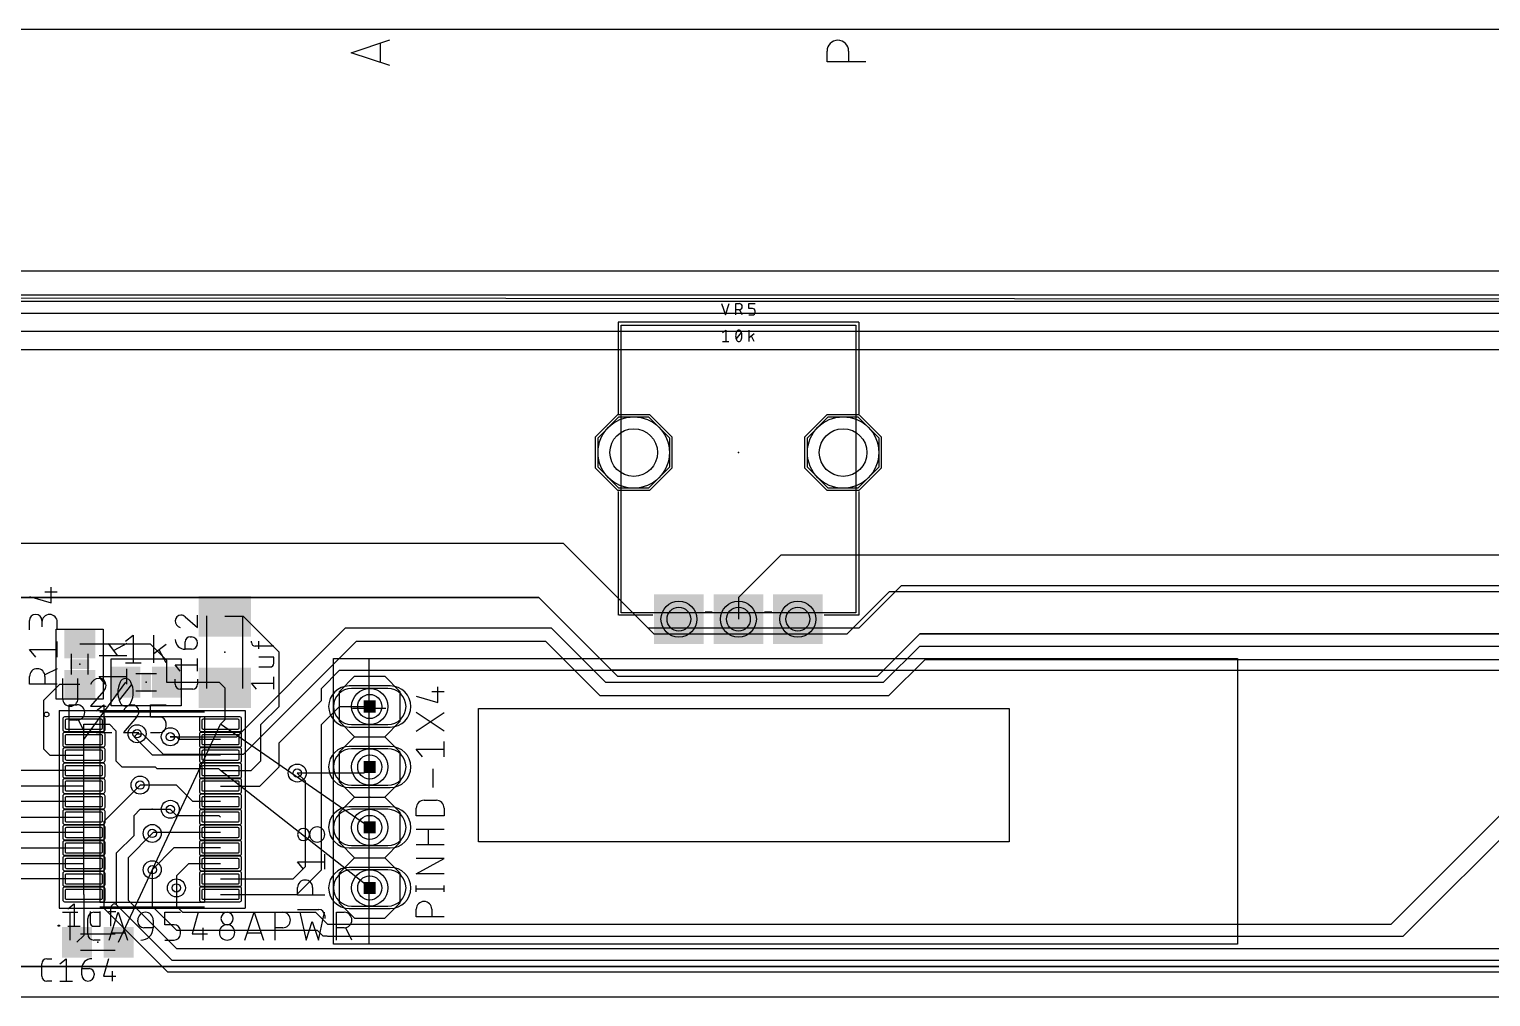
# Model space of a CAD drawing. Extents: x -1.9 to 15.8, y 0 to 5.9.
# Drawn here: x 7.727 to 10.145, y 0 to 1.6 of the extents above; entities that cross this region are included whole.
import ezdxf

# ---------------------------------------------------------------- set-up
doc = ezdxf.new("R2010")
doc.units = 0
for name, color, linetype in [('1', 12, 'CONTINUOUS'), ('101', 1, 'CONTINUOUS'), ('116', 5, 'CONTINUOUS'), ('15', 30, 'CONTINUOUS'), ('16', 132, 'CONTINUOUS'), ('17', 110, 'CONTINUOUS'), ('18', 110, 'CONTINUOUS'), ('19', 53, 'CONTINUOUS'), ('2', 41, 'CONTINUOUS'), ('20', 31, 'CONTINUOUS'), ('21', 253, 'CONTINUOUS'), ('23', 53, 'CONTINUOUS'), ('25', 253, 'CONTINUOUS'), ('27', 253, 'CONTINUOUS'), ('29', 253, 'CONTINUOUS'), ('30', 253, 'CONTINUOUS'), ('31', 253, 'CONTINUOUS'), ('35', 253, 'CONTINUOUS'), ('39', 12, 'CONTINUOUS'), ('44', 253, 'CONTINUOUS'), ('46', 140, 'CONTINUOUS'), ('51', 253, 'CONTINUOUS')]:
    doc.layers.add(name, color=color, linetype=linetype)

# ---------------------------------------------------------------- blocks, each defined once
blk = doc.blocks.new('RECT')
blk.add_solid([(-0.5, -0.5), (0.5, -0.5), (-0.5, 0.5), (0.5, 0.5)])
blk = doc.blocks.new('LONGP100')
blk.add_lwpolyline([(-0.5, -0.5), (0.5, -0.5, 1), (0.5, 0.5), (-0.5, 0.5, 1)], format="xyb", close=True)
blk = doc.blocks.new('ROUNDP')
blk.add_circle((0, 0), 0.5)
blk = doc.blocks.new('RECT251200X65600R25')
blk.add_lwpolyline([(0.030906, -0.006053), (0.030906, 0.006053, 0.414214), (0.028888, 0.008071), (-0.028888, 0.008071, 0.414214), (-0.030906, 0.006053), (-0.030906, -0.006053, 0.414214), (-0.028888, -0.008071), (0.028888, -0.008071, 0.414214)], format="xyb", close=True)
blk = doc.blocks.new('RECT283712X98112R25')
blk.add_lwpolyline([(0.034906, -0.009053), (0.034906, 0.009053, 0.414214), (0.031888, 0.012071), (-0.031888, 0.012071, 0.414214), (-0.034906, 0.009053), (-0.034906, -0.009053, 0.414214), (-0.031888, -0.012071), (0.031888, -0.012071, 0.414214)], format="xyb", close=True)
blk = doc.blocks.new('SQUAREP')
blk.add_solid([(-0.5, -0.5), (0.5, -0.5), (-0.5, 0.5), (0.5, 0.5)])
blk = doc.blocks.new('OCTAGONP')
blk.add_lwpolyline([(-0.5, -0.207107), (-0.5, 0.207107), (-0.207107, 0.5), (0.207107, 0.5), (0.5, 0.207107), (0.5, -0.207107), (0.207107, -0.5), (-0.207107, -0.5)], close=True)
blk = doc.blocks.new('ROUNDV')
blk.add_circle((0, 0), 0.5)

msp = doc.modelspace()

# ---------------------------------------------------------------- linework, layer by layer
at = {"layer": '1'}
for p, q in [((13.79, 1.16), (1.02, 1.16)), ((13.79313, 1.13), (3.05, 1.13)), ((13.79, 1.1), (4.99, 1.1)), ((13.77, 1.07), (7, 1.07)), ((8.080945, 0.629055), (8.05, 0.629055)), ((8.14, 0.57), (8.080945, 0.629055)), ((7.81, 0.583465), (7.926535, 0.583465)), ((7.926535, 0.583465), (7.953465, 0.556535)), ((7.953465, 0.556535), (7.953465, 0.52)), ((8.14, 0.48), (8.14, 0.57)), ((8.21, 0.51), (8.24, 0.54)), ((8.24, 0.54), (10.54, 0.54)), ((7.776535, 0.516535), (7.75, 0.49)), ((7.81, 0.516535), (7.776535, 0.516535)), ((7.953465, 0.52), (8.040945, 0.52)), ((8.040945, 0.52), (8.05, 0.510945)), ((8.05, 0.510945), (8.05, 0.457756)), ((8.21, 0.49), (8.21, 0.51)), ((7.75, 0.49), (7.75, 0.41)), ((8.14, 0.42), (8.21, 0.49)), ((8.11, 0.45), (8.14, 0.48)), ((8.21, 0.45), (8.24, 0.48)), ((8.24, 0.48), (8.29, 0.48)), ((7.817008, 0.450748), (7.859252, 0.450748)), ((7.859252, 0.450748), (7.87, 0.44)), ((7.87, 0.44), (7.87, 0.39)), ((8.05, 0.457756), (8.042992, 0.450748)), ((8.11, 0.39), (8.11, 0.45)), ((8.21, 0.21), (8.21, 0.45)), ((7.9, 0.43), (7.905, 0.435)), ((7.930433, 0.399567), (7.9, 0.43)), ((7.97, 0.43), (7.96, 0.43)), ((7.974843, 0.425157), (7.97, 0.43)), ((8.042992, 0.425157), (7.974843, 0.425157)), ((8.14, 0.38), (8.14, 0.42)), ((7.75, 0.41), (7.760433, 0.399567)), ((7.760433, 0.399567), (7.817008, 0.399567)), ((7.87, 0.39), (7.88, 0.38)), ((8.042992, 0.399567), (7.930433, 0.399567)), ((8.093976, 0.373976), (8.11, 0.39)), ((7.817008, 0.373976), (6.786024, 0.373976)), ((7.88, 0.38), (7.934966, 0.38)), ((7.934966, 0.38), (7.937469, 0.377496)), ((7.937469, 0.377496), (8.039472, 0.377496)), ((8.039472, 0.377496), (8.042992, 0.373976)), ((8.042992, 0.373976), (8.093976, 0.373976)), ((8.108386, 0.348386), (8.14, 0.38)), ((8.17, 0.37), (8.182992, 0.357008)), ((6.741024, 0.348976), (7.780172, 0.348976)), ((7.780172, 0.348976), (7.780243, 0.348906)), ((7.780243, 0.348906), (7.816488, 0.348906)), ((7.816488, 0.348906), (7.817008, 0.348386)), ((7.97, 0.35), (7.91, 0.35)), ((7.997205, 0.322795), (7.97, 0.35)), ((8.042992, 0.348386), (8.108386, 0.348386)), ((8.182992, 0.357008), (8.182992, 0.214843)), ((7.817008, 0.322795), (6.677205, 0.322795)), ((8.042992, 0.322795), (7.997205, 0.322795)), ((6.727205, 0.297205), (7.817008, 0.297205)), ((7.96, 0.31), (7.97, 0.3)), ((7.97, 0.3), (8.040197, 0.3)), ((8.040197, 0.3), (8.042992, 0.297205)), ((7.817008, 0.271614), (6.821614, 0.271614)), ((7.931614, 0.271614), (7.93, 0.27)), ((8.042992, 0.271614), (7.931614, 0.271614)), ((6.906024, 0.246024), (7.817008, 0.246024)), ((7.966024, 0.246024), (7.93, 0.21)), ((8.042992, 0.246024), (7.966024, 0.246024)), ((7.430433, 0.220433), (7.817008, 0.220433)), ((7.99, 0.22), (7.97, 0.2)), ((8.042559, 0.22), (7.99, 0.22)), ((8.042992, 0.220433), (8.042559, 0.22)), ((7.817008, 0.194843), (7.440198, 0.194843)), ((7.97, 0.2), (7.97, 0.18)), ((8.042992, 0.194843), (8.162992, 0.194843)), ((8.182992, 0.214843), (8.162992, 0.194843)), ((8.169252, 0.169252), (8.21, 0.21)), ((7.817008, 0.169252), (7.817008, 0.101457)), ((8.042992, 0.169252), (8.169252, 0.169252)), ((7.817008, 0.101457), (7.805551, 0.09))]:
    msp.add_line(p, q, dxfattribs=at)
at = {"layer": '101'}
for p, q in [((8.23, 0.559449), (8.289055, 0.559449)), ((8.23, 0.087008), (8.23, 0.559449)), ((8.289055, 0.559449), (9.726063, 0.559449)), ((8.289055, 0.087008), (8.289055, 0.559449)), ((9.726063, 0.559449), (9.726063, 0.087008)), ((8.316614, 0.476772), (8.261496, 0.476772)), ((8.470157, 0.476772), (9.34811, 0.476772)), ((8.470157, 0.256299), (8.470157, 0.476772)), ((9.34811, 0.476772), (9.34811, 0.256299)), ((9.34811, 0.256299), (8.470157, 0.256299)), ((8.289055, 0.087008), (8.23, 0.087008)), ((9.726063, 0.087008), (8.289055, 0.087008))]:
    msp.add_line(p, q, dxfattribs=at)
at = {"layer": '116'}
for p, q in [((8.25925, 1.561219), (8.32325, 1.582553)), ((8.30725, 1.577219), (8.30725, 1.545219)), ((8.32325, 1.539886), (8.25925, 1.561219)), ((9.04675, 1.546228), (9.04675, 1.564006)), ((9.082306, 1.564006), (9.082306, 1.546228)), ((9.11075, 1.546228), (9.04675, 1.546228))]:
    msp.add_line(p, q, dxfattribs=at)
msp.add_arc((9.064528, 1.564006), 0.017778, 0, 180, dxfattribs=at)
at = {"layer": '15'}
for p, q in [((15.17, 1.15), (0.68, 1.15)), ((7.64, 0.75), (8.61, 0.75)), ((8.61, 0.75), (8.76, 0.6)), ((7.67, 0.66), (8.57, 0.66)), ((8.57, 0.66), (8.7, 0.53)), ((9.08, 0.6), (9.15, 0.67)), ((9.15, 0.67), (10.71, 0.67)), ((8.76, 0.6), (9.08, 0.6)), ((9.13, 0.53), (9.2, 0.6)), ((9.2, 0.6), (10.67, 0.6)), ((8.7, 0.53), (9.13, 0.53)), ((15.76, 0.05), (0.16, 0.05))]:
    msp.add_line(p, q, dxfattribs=at)
at = {"layer": '16'}
for p, q in [((8.97, 0.73), (8.9, 0.66)), ((13.23, 0.73), (8.97, 0.73)), ((8.9, 0.66), (8.9, 0.624409)), ((8.07, 0.43), (8.25, 0.61)), ((8.25, 0.61), (8.59, 0.61)), ((8.59, 0.61), (8.68, 0.52)), ((8.08111, 0.40111), (8.268, 0.588)), ((8.268, 0.588), (8.580887, 0.588)), ((8.580887, 0.588), (8.670887, 0.498)), ((9.14, 0.52), (9.2, 0.58)), ((9.149113, 0.498), (9.209113, 0.558)), ((9.2, 0.58), (10.66, 0.58)), ((9.209113, 0.558), (10.642, 0.558)), ((8.68, 0.52), (9.14, 0.52)), ((8.670887, 0.498), (9.149113, 0.498)), ((7.905, 0.435), (7.914144, 0.435)), ((7.914144, 0.435), (7.948033, 0.40111)), ((7.96, 0.43), (8.07, 0.43)), ((7.948033, 0.40111), (8.08111, 0.40111)), ((8.28, 0.37), (8.17, 0.37)), ((8.29, 0.38), (8.28, 0.37)), ((7.91, 0.35), (7.85, 0.29)), ((7.9, 0.3), (7.91, 0.31)), ((7.9, 0.26687), (7.9, 0.3)), ((7.91, 0.31), (7.96, 0.31)), ((9.98, 0.12), (10.16, 0.3)), ((10.2, 0.3), (10, 0.1)), ((7.85, 0.29), (7.85, 0.14626)), ((7.871, 0.23787), (7.9, 0.26687)), ((7.93, 0.27), (7.89, 0.23)), ((7.871, 0.15213), (7.871, 0.23787)), ((7.89, 0.23), (7.89, 0.16)), ((7.93, 0.21), (7.93, 0.15)), ((7.97, 0.18), (7.97, 0.15)), ((7.85, 0.14626), (7.95526, 0.041)), ((7.96313, 0.06), (7.871, 0.15213)), ((7.89, 0.16), (7.97, 0.08)), ((7.93, 0.15), (7.97, 0.11)), ((7.97, 0.15), (7.98, 0.14)), ((7.98, 0.14), (8.2, 0.14)), ((8.2, 0.14), (8.22, 0.12)), ((7.97, 0.11), (8.20313, 0.11)), ((8.20313, 0.11), (8.21213, 0.101)), ((8.21213, 0.101), (8.219, 0.101)), ((8.219, 0.101), (8.22, 0.1)), ((8.22, 0.12), (9.98, 0.12)), ((8.22, 0.1), (10, 0.1)), ((7.97, 0.08), (11.79, 0.08)), ((11.81, 0.06), (7.96313, 0.06)), ((7.95526, 0.041), (13.891, 0.041))]:
    msp.add_line(p, q, dxfattribs=at)
at = {"layer": '19'}
for p, q in [((7.817008, 0.425157), (7.886535, 0.52)), ((7.817008, 0.169252), (7.817008, 0.450748)), ((7.874449, 0.09), (8.042992, 0.450748)), ((8.29, 0.28), (8.042992, 0.450748)), ((8.29, 0.18), (8.042992, 0.373976))]:
    msp.add_line(p, q, dxfattribs=at)
at = {"layer": '2'}
for p, q in [((15.16, 1.15), (0.66, 1.16)), ((7.62, 0.75), (8.61, 0.75)), ((8.61, 0.75), (8.75, 0.61)), ((9.1, 0.61), (9.17, 0.68)), ((9.17, 0.68), (10.7, 0.68)), ((8.57, 0.66), (7.67, 0.66)), ((8.69, 0.54), (8.57, 0.66)), ((8.75, 0.61), (9.1, 0.61)), ((9.2, 0.6), (9.14, 0.54)), ((10.67, 0.6), (9.2, 0.6)), ((9.14, 0.54), (8.69, 0.54)), ((0.16, 0.05), (15.76, 0.05))]:
    msp.add_line(p, q, dxfattribs=at)
at = {"layer": '20'}
msp.add_line((0.8, 1.6), (13.65, 1.6), dxfattribs=at)
at = {"layer": '21'}
for p, q in [((8.700906, 1.115472), (8.700906, 0.963976)), ((9.099094, 1.115472), (8.700906, 1.115472)), ((9.099094, 1.115472), (9.099094, 0.963976)), ((8.700906, 0.835472), (8.700906, 0.63122)), ((9.099094, 0.835433), (9.099094, 0.63122)), ((8.758268, 0.63122), (8.702087, 0.63122)), ((8.856693, 0.63622), (8.844882, 0.63622)), ((8.955118, 0.63622), (8.943307, 0.63622)), ((9.099094, 0.63122), (9.041732, 0.63122)), ((8.24, 0.505), (8.265, 0.53)), ((8.265, 0.53), (8.315, 0.53)), ((8.315, 0.53), (8.34, 0.505)), ((8.24, 0.455), (8.24, 0.505)), ((8.34, 0.505), (8.34, 0.455)), ((7.843386, 0.471417), (8.016614, 0.471417)), ((8.24, 0.455), (8.265, 0.43)), ((8.315, 0.43), (8.34, 0.455)), ((8.24, 0.405), (8.265, 0.43)), ((8.265, 0.43), (8.315, 0.43)), ((8.315, 0.43), (8.34, 0.405)), ((8.24, 0.355), (8.24, 0.405)), ((8.34, 0.405), (8.34, 0.355)), ((8.265, 0.33), (8.24, 0.355)), ((8.34, 0.355), (8.315, 0.33)), ((8.24, 0.305), (8.265, 0.33)), ((8.265, 0.33), (8.315, 0.33)), ((8.315, 0.33), (8.34, 0.305)), ((8.24, 0.255), (8.24, 0.305)), ((8.34, 0.305), (8.34, 0.255)), ((8.265, 0.23), (8.24, 0.255)), ((8.34, 0.255), (8.315, 0.23)), ((8.24, 0.205), (8.265, 0.23)), ((8.265, 0.23), (8.315, 0.23)), ((8.315, 0.23), (8.34, 0.205)), ((8.24, 0.155), (8.24, 0.205)), ((8.34, 0.205), (8.34, 0.155)), ((7.843386, 0.148583), (8.016614, 0.148583)), ((8.24, 0.155), (8.265, 0.13)), ((8.315, 0.13), (8.34, 0.155)), ((8.265, 0.13), (8.315, 0.13))]:
    msp.add_line(p, q, dxfattribs=at)
msp.add_circle((7.755197, 0.46689), 0.003937, dxfattribs=at)
at = {"layer": '23'}
for p in [(8.9, 0.9), (8.05, 0.57), (7.81, 0.55), (7.92, 0.52), (8.29, 0.33), (7.93, 0.31), (7.84, 0.09)]:
    msp.add_point(p, dxfattribs=at)
at = {"layer": '25'}
for p, q in [((8.872235, 1.1465), (8.878568, 1.1275)), ((8.878568, 1.1275), (8.884901, 1.1465)), ((8.895861, 1.1275), (8.895861, 1.1465)), ((8.895861, 1.1465), (8.901139, 1.1465)), ((8.91721, 1.138055), (8.91721, 1.1465)), ((8.91721, 1.1465), (8.927765, 1.1465)), ((8.923543, 1.138055), (8.91721, 1.138055)), ((8.901139, 1.135944), (8.895861, 1.135944)), ((8.906416, 1.1275), (8.902194, 1.135944)), ((8.91721, 1.1275), (8.923543, 1.1275)), ((8.927765, 1.131722), (8.927765, 1.133833)), ((7.762778, 0.65171), (7.762778, 0.677265)), ((7.727, 0.661932), (7.762778, 0.65171)), ((7.752556, 0.669599), (7.773, 0.669599)), ((8.005193, 0.610609), (8.005193, 0.631164)), ((7.727, 0.60671), (7.727, 0.622043)), ((7.747445, 0.622043), (7.747445, 0.611821)), ((7.773, 0.60671), (7.773, 0.619488)), ((7.984637, 0.628081), (8.005193, 0.610609)), ((7.773, 0.56171), (7.773, 0.587266)), ((7.984637, 0.574609), (7.984637, 0.586942)), ((7.99286, 0.595164), (7.994915, 0.595164)), ((7.737222, 0.56171), (7.727, 0.574488)), ((7.727, 0.574488), (7.773, 0.574488)), ((7.994915, 0.574609), (7.984637, 0.574609)), ((8.005193, 0.538609), (8.005193, 0.559164)), ((7.773, 0.542555), (7.752556, 0.532333)), ((7.976415, 0.538609), (7.968193, 0.548887)), ((7.968193, 0.548887), (8.005193, 0.548887)), ((7.727, 0.517), (7.727, 0.529778)), ((7.773, 0.517), (7.727, 0.517)), ((7.752556, 0.529778), (7.752556, 0.517)), ((7.781606, 0.526386), (7.781606, 0.493164)), ((7.807162, 0.493164), (7.807162, 0.526386)), ((7.875662, 0.490608), (7.896106, 0.516164)), ((7.968193, 0.51673), (7.968193, 0.524952)), ((7.996971, 0.508508), (7.976415, 0.508508)), ((8.005193, 0.524952), (8.005193, 0.51673)), ((7.849828, 0.505941), (7.828106, 0.480386)), ((7.792735, 0.437), (7.792735, 0.483)), ((7.792735, 0.483), (7.805512, 0.483)), ((7.828106, 0.480386), (7.853662, 0.480386)), ((7.837445, 0.472778), (7.850222, 0.483)), ((7.850222, 0.483), (7.850222, 0.437)), ((7.904167, 0.462555), (7.882445, 0.437)), ((7.927445, 0.462555), (7.927445, 0.483)), ((7.927445, 0.483), (7.953, 0.483)), ((7.942778, 0.462555), (7.927445, 0.462555)), ((7.805512, 0.457444), (7.792735, 0.457444)), ((7.81829, 0.437), (7.808068, 0.457444)), ((7.837445, 0.437), (7.863, 0.437)), ((7.882445, 0.437), (7.908, 0.437)), ((7.927445, 0.437), (7.942778, 0.437)), ((7.953, 0.447222), (7.953, 0.452333)), ((8.1805, 0.210794), (8.1705, 0.223294)), ((8.1705, 0.223294), (8.2155, 0.223294)), ((8.2155, 0.210794), (8.2155, 0.235794)), ((8.1705, 0.168044), (8.1705, 0.180544)), ((8.1955, 0.180544), (8.1955, 0.168044)), ((8.2155, 0.168044), (8.1705, 0.168044)), ((8.1705, 0.1445), (8.2055, 0.1445)), ((8.2155, 0.1345), (8.2155, 0.1295)), ((7.74734, 0.034132), (7.74734, 0.054687)), ((7.755562, 0.062909), (7.763784, 0.062909)), ((7.777441, 0.054687), (7.787719, 0.062909)), ((7.787719, 0.062909), (7.787719, 0.025909)), ((7.857663, 0.062909), (7.849441, 0.034132)), ((7.763784, 0.025909), (7.755562, 0.025909)), ((7.777441, 0.025909), (7.797996, 0.025909)), ((7.813441, 0.046465), (7.825774, 0.046465)), ((7.813441, 0.036187), (7.813441, 0.046465)), ((7.833996, 0.038243), (7.833996, 0.036187)), ((7.849441, 0.034132), (7.869996, 0.034132)), ((7.863829, 0.042354), (7.863829, 0.025909))]:
    msp.add_line(p, q, dxfattribs=at)
for centre, radius, start, end in [((8.901139, 1.141222), 0.005278, 270, 90), ((8.923543, 1.133833), 0.004222, 0, 90), ((8.923543, 1.131722), 0.004222, 270, 0), ((7.737222, 0.622043), 0.010222, 0, 180), ((7.760222, 0.619488), 0.012778, 0, 180), ((7.977443, 0.621914), 0.00925, 90, 180), ((7.977443, 0.621229), 0.009935, 43.603708, 90.000057), ((7.980077, 0.621914), 0.011884, 180.000156, 252.055554), ((7.984637, 0.591054), 0.016445, 180.000857, 270), ((7.99286, 0.586942), 0.008222, 90, 180), ((7.994915, 0.584887), 0.010278, 270, 90), ((7.739778, 0.529778), 0.012778, 0, 180), ((7.842162, 0.511611), 0.014774, 90.000114, 162.05493), ((7.842162, 0.514886), 0.0115, 0, 90), ((7.841309, 0.514886), 0.012352, 313.604016, 359.999564), ((7.911013, 0.503386), 0.037907, 154.010897, 180.000118), ((7.885884, 0.51693), 0.009456, 89.999952, 161.075106), ((7.885884, 0.51693), 0.009456, 18.924773, 90.000169), ((7.860754, 0.503386), 0.037907, 359.999923, 25.989063), ((7.976415, 0.51673), 0.008222, 180.001715, 270), ((7.996971, 0.51673), 0.008222, 270, 0), ((7.794384, 0.493164), 0.012778, 180, 0), ((7.911014, 0.503386), 0.037908, 179.999991, 205.988809), ((7.885884, 0.489841), 0.009456, 198.925396, 269.999845), ((7.885884, 0.489841), 0.009456, 270.000034, 341.074725), ((7.860753, 0.503386), 0.037908, 334.011232, 359.999968), ((7.805512, 0.470222), 0.012778, 270, 90), ((7.8965, 0.468226), 0.014774, 90.000114, 162.05493), ((7.8965, 0.4715), 0.0115, 0, 90), ((7.895648, 0.4715), 0.012352, 313.604016, 359.999564), ((7.942778, 0.452333), 0.010222, 0, 90), ((7.942778, 0.447222), 0.010222, 270, 0), ((8.1805, 0.268294), 0.01, 90, 270), ((8.1805, 0.268294), 0.01, 270, 90), ((8.203, 0.268294), 0.0125, 90, 270), ((8.203, 0.268294), 0.0125, 270, 90), ((8.183, 0.180544), 0.0125, 0, 180), ((8.2055, 0.1345), 0.01, 0, 90), ((7.755562, 0.054687), 0.008222, 90.000857, 180), ((7.829885, 0.046465), 0.016445, 90.000429, 180), ((7.755562, 0.034132), 0.008222, 180, 270), ((7.823718, 0.036187), 0.010278, 180, 0), ((7.825774, 0.038243), 0.008222, 0, 90)]:
    msp.add_arc(centre, radius, start, end, dxfattribs=at)
at = {"layer": '27'}
for p, q in [((8.87378, 1.098278), (8.879057, 1.1025)), ((8.879057, 1.1025), (8.879057, 1.0835)), ((8.896435, 1.087722), (8.904879, 1.098278)), ((8.917776, 1.0835), (8.917776, 1.1025)), ((8.92622, 1.096167), (8.917776, 1.089833)), ((8.92622, 1.0835), (8.92147, 1.092472)), ((8.87378, 1.0835), (8.884335, 1.0835)), ((7.857333, 0.584033), (7.872667, 0.563589)), ((7.888, 0.584033), (7.866278, 0.572533)), ((7.885967, 0.587778), (7.898744, 0.598)), ((7.898744, 0.598), (7.898744, 0.552)), ((7.932556, 0.552), (7.932556, 0.598)), ((7.953, 0.582667), (7.932556, 0.567333)), ((8.094177, 0.585916), (8.094177, 0.587972)), ((8.106511, 0.575639), (8.106511, 0.587972)), ((7.888, 0.563589), (7.842, 0.563589)), ((7.953, 0.552), (7.9415, 0.573722)), ((8.131177, 0.57975), (8.100344, 0.57975)), ((8.131177, 0.561808), (8.106511, 0.561808)), ((8.131177, 0.55153), (8.131177, 0.561808)), ((7.885967, 0.552), (7.911522, 0.552)), ((7.888, 0.517), (7.888, 0.542555)), ((8.106511, 0.545363), (8.125011, 0.545363)), ((7.852222, 0.517), (7.842, 0.529778)), ((7.842, 0.529778), (7.888, 0.529778)), ((8.102399, 0.508508), (8.094177, 0.518786)), ((8.094177, 0.518786), (8.131177, 0.518786)), ((8.131177, 0.508508), (8.131177, 0.529063)), ((8.402778, 0.486833), (8.402778, 0.512388)), ((8.367, 0.497055), (8.402778, 0.486833)), ((8.392556, 0.504721), (8.413, 0.504721)), ((8.413, 0.439277), (8.367, 0.469944)), ((8.367, 0.439277), (8.413, 0.469944)), ((8.413, 0.396833), (8.413, 0.422388)), ((8.377222, 0.396833), (8.367, 0.40961)), ((8.367, 0.40961), (8.413, 0.40961)), ((8.395111, 0.346277), (8.395111, 0.376944)), ((8.379778, 0.324888), (8.400222, 0.324888)), ((8.367, 0.299333), (8.367, 0.312111)), ((8.413, 0.299333), (8.367, 0.299333)), ((8.413, 0.312111), (8.413, 0.299333)), ((8.367, 0.276889), (8.413, 0.276889)), ((8.387445, 0.251333), (8.387445, 0.276889)), ((8.413, 0.251333), (8.367, 0.251333)), ((8.367, 0.203333), (8.413, 0.228889)), ((8.413, 0.228889), (8.367, 0.228889)), ((8.413, 0.203333), (8.367, 0.203333)), ((8.367, 0.1735), (8.367, 0.183722)), ((8.367, 0.178611), (8.413, 0.178611)), ((8.413, 0.1735), (8.413, 0.183722)), ((7.790532, 0.145238), (7.80081, 0.153461)), ((7.80081, 0.153461), (7.80081, 0.116461)), ((7.861774, 0.116461), (7.861774, 0.147294)), ((7.86794, 0.153461), (7.869996, 0.153461)), ((7.781606, 0.139614), (7.807162, 0.139614)), ((7.794384, 0.093614), (7.794384, 0.139614)), ((7.823476, 0.103836), (7.823476, 0.129392)), ((7.827387, 0.141127), (7.827387, 0.122627)), ((7.833698, 0.139614), (7.84392, 0.139614)), ((7.843832, 0.116461), (7.843832, 0.141127)), ((7.857663, 0.141127), (7.869996, 0.141127)), ((7.858551, 0.093614), (7.873884, 0.139614)), ((7.873884, 0.139614), (7.889217, 0.093614)), ((7.906106, 0.124281), (7.906106, 0.126836)), ((7.931662, 0.126836), (7.931662, 0.114059)), ((7.951106, 0.11917), (7.951106, 0.139614)), ((7.951106, 0.139614), (7.976662, 0.139614)), ((8.006328, 0.139614), (7.996106, 0.103836)), ((8.08355, 0.093614), (8.098883, 0.139614)), ((8.098883, 0.139614), (8.114217, 0.093614)), ((8.133272, 0.093614), (8.133272, 0.139614)), ((8.133272, 0.139614), (8.14605, 0.139614)), ((8.174439, 0.139614), (8.184661, 0.093614)), ((8.184661, 0.093614), (8.194883, 0.124281)), ((8.194883, 0.124281), (8.205106, 0.093614)), ((8.205106, 0.093614), (8.215328, 0.139614)), ((8.234895, 0.093614), (8.234895, 0.139614)), ((8.234895, 0.139614), (8.247673, 0.139614)), ((8.367, 0.132), (8.367, 0.144778)), ((8.413, 0.132), (8.367, 0.132)), ((8.392556, 0.144778), (8.392556, 0.132)), ((7.774582, 0.116461), (7.774582, 0.118516)), ((7.774582, 0.118516), (7.776637, 0.118516)), ((7.776637, 0.116461), (7.774582, 0.116461)), ((7.776637, 0.118516), (7.776637, 0.116461)), ((7.790532, 0.116461), (7.811087, 0.116461)), ((7.833554, 0.116461), (7.843832, 0.116461)), ((7.885384, 0.105114), (7.862384, 0.105114)), ((7.931662, 0.114059), (7.916328, 0.114059)), ((7.966439, 0.11917), (7.951106, 0.11917)), ((7.976662, 0.103836), (7.976662, 0.108947)), ((7.996106, 0.103836), (8.021661, 0.103836)), ((8.013995, 0.114059), (8.013995, 0.093614)), ((8.110383, 0.105114), (8.087383, 0.105114)), ((8.14605, 0.114059), (8.133272, 0.114059)), ((8.247673, 0.114059), (8.234895, 0.114059)), ((8.260451, 0.093614), (8.250229, 0.114059)), ((7.84392, 0.093614), (7.833698, 0.093614)), ((7.951106, 0.093614), (7.966439, 0.093614))]:
    msp.add_line(p, q, dxfattribs=at)
for centre, radius, start, end in [((8.911037, 1.093), 0.015657, 154.011082, 180.000285), ((8.911038, 1.093), 0.015658, 179.999978, 205.988205), ((8.900657, 1.098594), 0.003906, 90.000273, 161.076165), ((8.900657, 1.098594), 0.003906, 18.925298, 90.000068), ((8.890277, 1.093), 0.015657, 359.999814, 25.98882), ((8.890277, 1.093), 0.015658, 334.011893, 359.999923), ((8.900657, 1.087406), 0.003906, 198.925952, 270.000137), ((8.900657, 1.087406), 0.003906, 269.999522, 341.072585), ((8.100344, 0.585917), 0.006167, 180.002286, 270), ((8.125011, 0.55153), 0.006167, 270, 0), ((8.379778, 0.312111), 0.012778, 90, 180), ((8.400222, 0.312111), 0.012778, 359.999448, 90), ((7.867941, 0.147294), 0.006167, 90.001143, 180), ((8.379778, 0.144778), 0.012778, 0, 180), ((7.833698, 0.129392), 0.010222, 90.00069, 180), ((7.833554, 0.122627), 0.006167, 180, 270), ((7.918884, 0.126836), 0.012778, 0, 180), ((7.916328, 0.124281), 0.010222, 180, 270), ((8.053883, 0.129392), 0.010222, 0, 180), ((8.053883, 0.129392), 0.010222, 180, 0), ((8.14605, 0.126836), 0.012778, 270, 90), ((8.247673, 0.126836), 0.012778, 270, 90), ((7.833698, 0.103836), 0.010222, 180, 270), ((7.911217, 0.114059), 0.020444, 270, 0), ((7.966439, 0.108947), 0.010222, 0, 90), ((7.966439, 0.103836), 0.010222, 270, 0), ((8.053883, 0.106392), 0.012778, 0, 180), ((8.053883, 0.106392), 0.012778, 180, 0)]:
    msp.add_arc(centre, radius, start, end, dxfattribs=at)
at = {"layer": '39'}
for p, q in [((7.771299, 0.492008), (7.771299, 0.607992)), ((7.771299, 0.607992), (7.848701, 0.607992)), ((7.848701, 0.607992), (7.848701, 0.492008)), ((7.862008, 0.481299), (7.862008, 0.558701)), ((7.862008, 0.558701), (7.977992, 0.558701)), ((7.977992, 0.558701), (7.977992, 0.481299)), ((7.848701, 0.492008), (7.771299, 0.492008)), ((7.77626, 0.473386), (8.08374, 0.473386)), ((7.77626, 0.473386), (7.77626, 0.146614)), ((7.977992, 0.481299), (7.862008, 0.481299)), ((8.08374, 0.473386), (8.08374, 0.146614)), ((7.77626, 0.146614), (8.08374, 0.146614))]:
    msp.add_line(p, q, dxfattribs=at)
at = {"layer": '44'}
for centre, radius in [((8.726772, 0.9), 0.03937), ((9.073228, 0.9), 0.03937), ((8.801575, 0.624409), 0.019685), ((8.9, 0.624409), 0.019685), ((8.998425, 0.624409), 0.019685), ((8.29, 0.48), 0.02), ((7.905, 0.435), 0.00689), ((7.96, 0.43), 0.00689), ((8.29, 0.38), 0.02), ((8.17, 0.37), 0.00689), ((7.91, 0.35), 0.00689), ((7.96, 0.31), 0.00689), ((8.29, 0.28), 0.02), ((7.93, 0.27), 0.00689), ((7.93, 0.21), 0.00689), ((8.29, 0.18), 0.02), ((7.97, 0.18), 0.00689)]:
    msp.add_circle(centre, radius, dxfattribs=at)
at = {"layer": '46'}
for p, q in [((15.8, 1.2), (0.1, 1.2)), ((0.1, 0), (15.8, 0))]:
    msp.add_line(p, q, dxfattribs=at)
at = {"layer": '51'}
for p, q in [((8.705906, 0.635039), (8.705906, 1.110472)), ((8.705906, 1.110472), (9.094094, 1.110472)), ((9.094094, 1.110472), (9.094094, 0.635039)), ((8.020472, 0.509961), (8.020472, 0.630039)), ((8.079528, 0.630039), (8.079528, 0.509961)), ((9.094094, 0.635039), (8.705906, 0.635039)), ((7.795984, 0.567008), (7.795984, 0.532992)), ((7.824016, 0.532992), (7.824016, 0.567008)), ((7.937008, 0.534016), (7.902992, 0.534016)), ((7.902992, 0.505984), (7.937008, 0.505984)), ((7.843386, 0.463543), (8.016614, 0.463543)), ((7.843386, 0.463543), (7.843386, 0.156457)), ((8.016614, 0.463543), (8.016614, 0.156457)), ((7.843386, 0.156457), (8.016614, 0.156457)), ((7.811457, 0.10378), (7.868543, 0.10378)), ((7.868543, 0.07622), (7.811457, 0.07622))]:
    msp.add_line(p, q, dxfattribs=at)
msp.add_circle((7.755197, 0.46689), 0.003937, dxfattribs=at)

# ---------------------------------------------------------------- block references
at = {"layer": '1'}
for p, xscale, yscale, rotation in [((8.05, 0.629055), 0.059055, 0.07874, 90), ((7.81, 0.583465), 0.03937, 0.043307, 90), ((7.81, 0.516535), 0.03937, 0.043307, 90), ((7.886535, 0.52), 0.03937, 0.043307, 180), ((7.953465, 0.52), 0.03937, 0.043307, 180), ((8.05, 0.510945), 0.059055, 0.07874, 90), ((7.805551, 0.09), 0.041339, 0.04252, 180), ((7.874449, 0.09), 0.041339, 0.04252, 180)]:
    msp.add_blockref('RECT', p, dxfattribs=dict(at, xscale=xscale, yscale=yscale, rotation=rotation))
for p in [(7.817008, 0.450748), (8.042992, 0.450748), (7.817008, 0.425157), (8.042992, 0.425157), (7.817008, 0.399567), (8.042992, 0.399567), (7.817008, 0.373976), (8.042992, 0.373976), (7.817008, 0.348386), (8.042992, 0.348386), (7.817008, 0.322795), (8.042992, 0.322795), (7.817008, 0.297205), (8.042992, 0.297205), (7.817008, 0.271614), (8.042992, 0.271614), (7.817008, 0.246024), (8.042992, 0.246024), (7.817008, 0.220433), (8.042992, 0.220433), (7.817008, 0.194843), (8.042992, 0.194843), (7.817008, 0.169252), (8.042992, 0.169252)]:
    msp.add_blockref('RECT251200X65600R25', p, dxfattribs=at)
at = {"layer": '17'}
for name, p, xscale, yscale, rotation in [('OCTAGONP', (8.726772, 0.9), 0.11811, 0.11811, 270), ('ROUNDP', (8.726772, 0.9), 0.11811, 0.11811, 270), ('ROUNDP', (8.726772, 0.9), 0.11811, 0.11811, 270), ('OCTAGONP', (8.726772, 0.9), 0.11811, 0.11811, 270), ('OCTAGONP', (9.073228, 0.9), 0.11811, 0.11811, 270), ('ROUNDP', (9.073228, 0.9), 0.11811, 0.11811, 270), ('ROUNDP', (9.073228, 0.9), 0.11811, 0.11811, 270), ('OCTAGONP', (9.073228, 0.9), 0.11811, 0.11811, 270), ('SQUAREP', (8.801575, 0.624409), 0.074, 0.074, 270), ('SQUAREP', (8.801575, 0.624409), 0.074, 0.074, 270), ('ROUNDP', (8.801575, 0.624409), 0.05937, 0.05937, 270), ('ROUNDP', (8.801575, 0.624409), 0.05937, 0.05937, 270), ('SQUAREP', (8.9, 0.624409), 0.074, 0.074, 270), ('SQUAREP', (8.9, 0.624409), 0.074, 0.074, 270), ('ROUNDP', (8.9, 0.624409), 0.05937, 0.05937, 270), ('ROUNDP', (8.9, 0.624409), 0.05937, 0.05937, 270), ('SQUAREP', (8.998425, 0.624409), 0.074, 0.074, 270), ('SQUAREP', (8.998425, 0.624409), 0.074, 0.074, 270), ('ROUNDP', (8.998425, 0.624409), 0.05937, 0.05937, 270), ('ROUNDP', (8.998425, 0.624409), 0.05937, 0.05937, 270), ('LONGP100', (8.29, 0.48), 0.06, 0.06, 180), ('LONGP100', (8.29, 0.48), 0.06, 0.06, 180), ('ROUNDP', (8.29, 0.48), 0.06, 0.06, 180), ('ROUNDP', (8.29, 0.48), 0.06, 0.06, 180), ('LONGP100', (8.29, 0.38), 0.06, 0.06, 180), ('LONGP100', (8.29, 0.38), 0.06, 0.06, 180), ('ROUNDP', (8.29, 0.38), 0.06, 0.06, 180), ('ROUNDP', (8.29, 0.38), 0.06, 0.06, 180), ('LONGP100', (8.29, 0.28), 0.06, 0.06, 180), ('LONGP100', (8.29, 0.28), 0.06, 0.06, 180), ('ROUNDP', (8.29, 0.28), 0.06, 0.06, 180), ('ROUNDP', (8.29, 0.28), 0.06, 0.06, 180), ('LONGP100', (8.29, 0.18), 0.06, 0.06, 180), ('LONGP100', (8.29, 0.18), 0.06, 0.06, 180), ('ROUNDP', (8.29, 0.18), 0.06, 0.06, 180), ('ROUNDP', (8.29, 0.18), 0.06, 0.06, 180)]:
    msp.add_blockref(name, p, dxfattribs=dict(at, xscale=xscale, yscale=yscale, rotation=rotation))
at = {"layer": '18', "xscale": 0.02978, "yscale": 0.02978}
for p in [(7.905, 0.435), (7.905, 0.435), (7.96, 0.43), (7.96, 0.43), (7.91, 0.35), (7.91, 0.35), (8.17, 0.37), (8.17, 0.37), (7.96, 0.31), (7.96, 0.31), (7.93, 0.27), (7.93, 0.27), (7.93, 0.21), (7.93, 0.21), (7.97, 0.18), (7.97, 0.18)]:
    msp.add_blockref('ROUNDV', p, dxfattribs=at)
at = {"layer": '29'}
for name, p, xscale, yscale, rotation in [('OCTAGONP', (8.726772, 0.9), 0.12611, 0.12611, 270), ('OCTAGONP', (9.073228, 0.9), 0.12611, 0.12611, 270), ('RECT', (8.05, 0.629055), 0.067055, 0.08674, 90), ('SQUAREP', (8.801575, 0.624409), 0.082, 0.082, 270), ('SQUAREP', (8.9, 0.624409), 0.082, 0.082, 270), ('SQUAREP', (8.998425, 0.624409), 0.082, 0.082, 270), ('RECT', (7.81, 0.583465), 0.04737, 0.051307, 90), ('RECT', (7.81, 0.516535), 0.04737, 0.051307, 90), ('RECT', (7.886535, 0.52), 0.04737, 0.051307, 180), ('RECT', (7.953465, 0.52), 0.04737, 0.051307, 180), ('RECT', (8.05, 0.510945), 0.067055, 0.08674, 90), ('LONGP100', (8.29, 0.48), 0.068, 0.068, 180), ('LONGP100', (8.29, 0.38), 0.068, 0.068, 180), ('LONGP100', (8.29, 0.28), 0.068, 0.068, 180), ('LONGP100', (8.29, 0.18), 0.068, 0.068, 180), ('RECT', (7.805551, 0.09), 0.049339, 0.05052, 180), ('RECT', (7.874449, 0.09), 0.049339, 0.05052, 180)]:
    msp.add_blockref(name, p, dxfattribs=dict(at, xscale=xscale, yscale=yscale, rotation=rotation))
for p in [(7.817008, 0.450748), (8.042992, 0.450748), (7.817008, 0.425157), (8.042992, 0.425157), (7.817008, 0.399567), (8.042992, 0.399567), (7.817008, 0.373976), (8.042992, 0.373976), (7.817008, 0.348386), (8.042992, 0.348386), (7.817008, 0.322795), (8.042992, 0.322795), (7.817008, 0.297205), (8.042992, 0.297205), (7.817008, 0.271614), (8.042992, 0.271614), (7.817008, 0.246024), (8.042992, 0.246024), (7.817008, 0.220433), (8.042992, 0.220433), (7.817008, 0.194843), (8.042992, 0.194843), (7.817008, 0.169252), (8.042992, 0.169252)]:
    msp.add_blockref('RECT283712X98112R25', p, dxfattribs=at)
at = {"layer": '30'}
for name, p, xscale, yscale, rotation in [('OCTAGONP', (8.726772, 0.9), 0.12611, 0.12611, 270), ('OCTAGONP', (9.073228, 0.9), 0.12611, 0.12611, 270), ('SQUAREP', (8.801575, 0.624409), 0.082, 0.082, 270), ('SQUAREP', (8.9, 0.624409), 0.082, 0.082, 270), ('SQUAREP', (8.998425, 0.624409), 0.082, 0.082, 270), ('LONGP100', (8.29, 0.48), 0.068, 0.068, 180), ('LONGP100', (8.29, 0.38), 0.068, 0.068, 180), ('LONGP100', (8.29, 0.28), 0.068, 0.068, 180), ('LONGP100', (8.29, 0.18), 0.068, 0.068, 180)]:
    msp.add_blockref(name, p, dxfattribs=dict(at, xscale=xscale, yscale=yscale, rotation=rotation))
at = {"layer": '31'}
for p, xscale, yscale, rotation in [((8.05, 0.629055), 0.059055, 0.07874, 90), ((7.81, 0.583465), 0.03937, 0.043307, 90), ((7.81, 0.516535), 0.03937, 0.043307, 90), ((7.886535, 0.52), 0.03937, 0.043307, 180), ((7.953465, 0.52), 0.03937, 0.043307, 180), ((8.05, 0.510945), 0.059055, 0.07874, 90), ((7.805551, 0.09), 0.041339, 0.04252, 180), ((7.874449, 0.09), 0.041339, 0.04252, 180)]:
    msp.add_blockref('RECT', p, dxfattribs=dict(at, xscale=xscale, yscale=yscale, rotation=rotation))
for p in [(7.817008, 0.450748), (8.042992, 0.450748), (7.817008, 0.425157), (8.042992, 0.425157), (7.817008, 0.399567), (8.042992, 0.399567), (7.817008, 0.373976), (8.042992, 0.373976), (7.817008, 0.348386), (8.042992, 0.348386), (7.817008, 0.322795), (8.042992, 0.322795), (7.817008, 0.297205), (8.042992, 0.297205), (7.817008, 0.271614), (8.042992, 0.271614), (7.817008, 0.246024), (8.042992, 0.246024), (7.817008, 0.220433), (8.042992, 0.220433), (7.817008, 0.194843), (8.042992, 0.194843), (7.817008, 0.169252), (8.042992, 0.169252)]:
    msp.add_blockref('RECT251200X65600R25', p, dxfattribs=at)
at = {"layer": '35', "xscale": 0.01574, "yscale": 0.031504}
for p, rotation in [((7.81, 0.55), 90), ((7.92, 0.52), 180)]:
    msp.add_blockref('RECT', p, dxfattribs=dict(at, rotation=rotation))
at = {"layer": '51'}
for p, xscale, yscale, rotation in [((8.05, 0.62315), 0.019685, 0.062992, 90), ((7.81, 0.575), 0.016, 0.034, 90), ((7.81, 0.525), 0.016, 0.034, 90), ((7.895, 0.52), 0.016, 0.034, 180), ((7.945, 0.52), 0.016, 0.034, 180), ((8.05, 0.51685), 0.019685, 0.062992, 90), ((8.29, 0.48), 0.02, 0.02, 90), ((8.29, 0.38), 0.02, 0.02, 90), ((8.29, 0.28), 0.02, 0.02, 90), ((8.29, 0.18), 0.02, 0.02, 90), ((7.815394, 0.09), 0.01378, 0.031496, 180), ((7.864606, 0.09), 0.01378, 0.031496, 180)]:
    msp.add_blockref('RECT', p, dxfattribs=dict(at, xscale=xscale, yscale=yscale, rotation=rotation))

doc.saveas('drawing.dxf')
